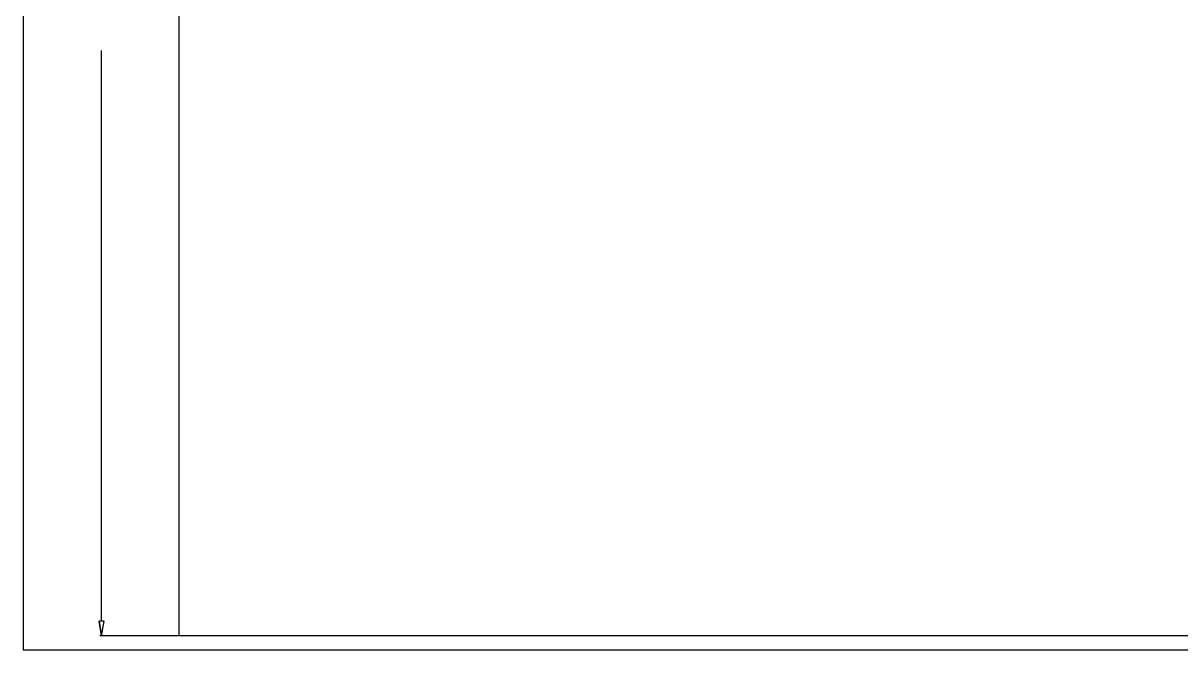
# Model space of a CAD drawing. Extents: x 0 to 21.1, y 0 to 5.7.
# Drawn here: x 0 to 4.537, y 0 to 2.457 of the extents above; entities that cross this region are included whole.
import ezdxf

# ---------------------------------------------------------------- set-up
doc = ezdxf.new("R2010")
doc.units = 0
doc.header["$MEASUREMENT"] = 0
doc.linetypes.add('AUSGEZOGEN', pattern=[0])
doc.layers.get('0').update_dxf_attribs({"linetype": 'AUSGEZOGEN'})

msp = doc.modelspace()

# ---------------------------------------------------------------- linework, layer by layer
for points in [[(0, 0), (21.125, 0), (21.125, 0), (21.125, 5.5556), (21.125, 5.5556), (0, 5.5556), (0, 0)], [(0.6118, 0.0545), (0.6118, 4.8692)], [(0.3074, 0.1122), (0.3074, 2.3496)], [(0.2978, 0.1122), (0.3074, 0.0545), (0.2978, 0.1122), (0.3074, 0.0545), (0.3074, 0.0545), (0.2978, 0.1122), (0.3074, 0.0545), (0.3171, 0.1122), (0.2978, 0.1122)], [(0.6094, 0.0545), (0.3005, 0.0545)], [(7.5451, 0.0545), (0.6118, 0.0545)], [(0, 0), (0, 0)], [(0, 0), (0, 0)], [(0, 0), (0, 0)], [(0, 0), (0, 0)], [(0, 0), (0, 0)], [(0, 0), (0, 0)], [(0, 0), (0, 0)], [(0, 0), (0, 0)], [(0, 0), (0, 0)], [(0, 0), (0, 0)], [(0, 0), (0, 0)], [(0, 0), (0, 0)], [(0, 0), (0, 0)], [(0, 0), (0, 0)], [(0, 0), (0, 0)], [(0, 0), (0, 0)], [(0, 0), (0, 0)], [(0, 0), (0, 0)], [(0, 0), (0, 0)], [(0, 0), (0, 0)], [(0, 0), (0, 0)], [(0, 0), (0, 0)], [(0, 0), (0, 0)], [(0, 0), (0, 0)], [(0, 0), (0, 0)], [(0, 0), (0, 0)], [(0, 0), (0, 0)], [(0, 0), (0, 0)], [(0, 0), (0, 0)], [(0, 0), (0, 0)], [(0, 0), (0, 0)], [(0, 0), (0, 0)], [(0, 0), (0, 0)], [(0, 0), (0, 0)], [(0, 0), (0, 0)], [(0, 0), (0, 0)], [(0, 0), (0, 0)], [(0, 0), (0, 0)], [(0, 0), (0, 0)], [(0, 0), (0, 0)], [(0, 0), (0, 0)], [(0, 0), (0, 0)], [(0, 0), (0, 0)], [(0, 0), (0, 0)], [(0, 0), (0, 0)], [(0, 0), (0, 0)], [(0, 0), (0, 0)], [(0, 0), (0, 0)], [(0, 0), (0, 0)], [(0, 0), (0, 0)], [(0, 0), (0, 0)], [(0, 0), (0, 0)], [(0, 0), (0, 0)], [(0, 0), (0, 0)], [(0, 0), (0, 0)], [(0, 0), (0, 0)], [(0, 0), (0, 0)], [(0, 0), (0, 0)], [(0, 0), (0, 0)], [(0, 0), (0, 0)], [(0, 0), (0, 0)], [(0, 0), (0, 0)], [(0, 0), (0, 0)], [(0, 0), (0, 0)], [(0, 0), (0, 0)], [(0, 0), (0, 0)], [(0, 0), (0, 0)], [(0, 0), (0, 0)], [(0, 0), (0, 0)], [(0, 0), (0, 0)], [(0, 0), (0, 0)], [(0, 0), (0, 0)], [(0, 0), (0, 0)], [(0, 0), (0, 0)], [(0, 0), (0, 0)], [(0, 0), (0, 0)], [(0, 0), (0, 0)], [(0, 0), (0, 0)], [(0, 0), (0, 0)], [(0, 0), (0, 0)], [(0, 0), (0, 0)], [(0, 0), (0, 0)], [(0, 0), (0, 0)], [(0, 0), (0, 0)], [(0, 0), (0, 0)], [(0, 0), (0, 0)], [(0, 0), (0, 0)], [(0, 0), (0, 0)], [(0, 0), (0, 0)], [(0, 0), (0, 0)], [(0, 0), (0, 0)], [(0, 0), (0, 0)], [(0, 0), (0, 0)], [(0, 0), (0, 0)], [(0, 0), (0, 0)], [(0, 0), (0, 0)], [(0, 0), (0, 0)], [(0, 0), (0, 0)], [(0, 0), (0, 0)], [(0, 0), (0, 0)], [(0, 0), (0, 0)], [(0, 0), (0, 0)], [(0, 0), (0, 0)], [(0, 0), (0, 0)], [(0, 0), (0, 0)], [(0, 0), (0, 0)], [(0, 0), (0, 0)], [(0, 0), (0, 0)], [(0, 0), (0, 0)], [(0, 0), (0, 0)], [(0, 0), (0, 0)], [(0, 0), (0, 0)], [(0, 0), (0, 0)], [(0, 0), (0, 0)], [(0, 0), (0, 0)], [(0, 0), (0, 0)], [(0, 0), (0, 0)], [(0, 0), (0, 0)], [(0, 0), (0, 0)], [(0, 0), (0, 0)], [(0, 0), (0, 0)], [(0, 0), (0, 0)], [(0, 0), (0, 0)], [(0, 0), (0, 0)], [(0, 0), (0, 0)], [(0, 0), (0, 0)], [(0, 0), (0, 0)], [(0, 0), (0, 0)], [(0, 0), (0, 0)], [(0, 0), (0, 0)], [(0, 0), (0, 0)], [(0, 0), (0, 0)], [(0, 0), (0, 0)], [(0, 0), (0, 0)], [(0, 0), (0, 0)], [(0, 0), (0, 0)], [(0, 0), (0, 0)], [(0, 0), (0, 0)], [(0, 0), (0, 0)], [(0, 0), (0, 0)], [(0, 0), (0, 0)], [(0, 0), (0, 0)], [(0, 0), (0, 0)], [(0, 0), (0, 0)], [(0, 0), (0, 0)], [(0, 0), (0, 0)], [(0, 0), (0, 0)], [(0, 0), (0, 0)], [(0, 0), (0, 0)], [(0, 0), (0, 0)], [(0, 0), (0, 0)], [(0, 0), (0, 0)], [(0, 0), (0, 0)], [(0, 0), (0, 0)], [(0, 0), (0, 0)], [(0, 0), (0, 0)], [(0, 0), (0, 0)], [(0, 0), (0, 0)], [(0, 0), (0, 0)], [(0, 0), (0, 0)], [(0, 0), (0, 0)], [(0, 0), (0, 0)], [(0, 0), (0, 0)], [(0, 0), (0, 0)], [(0, 0), (0, 0)], [(0, 0), (0, 0)], [(0, 0), (0, 0)], [(0, 0), (0, 0)], [(0, 0), (0, 0)], [(0, 0), (0, 0)], [(0, 0), (0, 0)], [(0, 0), (0, 0)], [(0, 0), (0, 0)], [(0, 0), (0, 0)], [(0, 0), (0, 0)], [(0, 0), (0, 0)], [(0, 0), (0, 0)], [(0, 0), (0, 0)], [(0, 0), (0, 0)], [(0, 0), (0, 0)], [(0, 0), (0, 0)], [(0, 0), (0, 0)], [(0, 0), (0, 0)], [(0, 0), (0, 0)], [(0, 0), (0, 0)], [(0, 0), (0, 0)], [(0, 0), (0, 0)], [(0, 0), (0, 0)], [(0, 0), (0, 0)], [(0, 0), (0, 0)], [(0, 0), (0, 0)], [(0, 0), (0, 0)], [(0, 0), (0, 0)], [(0, 0), (0, 0)], [(0, 0), (0, 0)], [(0, 0), (0, 0)], [(0, 0), (0, 0)], [(0, 0), (0, 0)], [(0, 0), (0, 0)], [(0, 0), (0, 0)], [(0, 0), (0, 0)], [(0, 0), (0, 0)], [(0, 0), (0, 0)], [(0, 0), (0, 0)], [(0, 0), (0, 0)], [(0, 0), (0, 0)], [(0, 0), (0, 0)], [(0, 0), (0, 0)], [(0, 0), (0, 0)], [(0, 0), (0, 0)], [(0, 0), (0, 0)], [(0, 0), (0, 0)], [(0, 0), (0, 0)], [(0, 0), (0, 0)], [(0, 0), (0, 0)], [(0, 0), (0, 0)], [(0, 0), (0, 0)], [(0, 0), (0, 0)], [(0, 0), (0, 0)], [(0, 0), (0, 0)], [(0, 0), (0, 0)], [(0, 0), (0, 0)], [(0, 0), (0, 0)], [(0, 0), (0, 0)], [(0, 0), (0, 0)], [(0, 0), (0, 0)], [(0, 0), (0, 0)], [(0, 0), (0, 0)], [(0, 0), (0, 0)], [(0, 0), (0, 0)], [(0, 0), (0, 0)], [(0, 0), (0, 0)], [(0, 0), (0, 0)], [(0, 0), (0, 0)], [(0, 0), (0, 0)], [(0, 0), (0, 0)], [(0, 0), (0, 0)], [(0, 0), (0, 0)], [(0, 0), (0, 0)], [(0, 0), (0, 0)], [(0, 0), (0, 0)], [(0, 0), (0, 0)], [(0, 0), (0, 0)], [(0, 0), (0, 0)], [(0, 0), (0, 0)], [(0, 0), (0, 0)], [(0, 0), (0, 0)], [(0, 0), (0, 0)], [(0, 0), (0, 0)], [(0, 0), (0, 0)], [(0, 0), (0, 0)], [(0, 0), (0, 0)], [(0, 0), (0, 0)], [(0, 0), (0, 0)], [(0, 0), (0, 0)], [(0, 0), (0, 0)], [(0, 0), (0, 0)], [(0, 0), (0, 0)], [(0, 0), (0, 0)], [(0, 0), (0, 0)], [(0, 0), (0, 0)], [(0, 0), (0, 0)], [(0, 0), (0, 0)], [(0, 0), (0, 0)], [(0, 0), (0, 0)], [(0, 0), (0, 0)], [(0, 0), (0, 0)], [(0, 0), (0, 0)], [(0, 0), (0, 0)], [(0, 0), (0, 0)], [(0, 0), (0, 0)], [(0, 0), (0, 0)], [(0, 0), (0, 0)], [(0, 0), (0, 0)], [(0, 0), (0, 0)], [(0, 0), (0, 0)], [(0, 0), (0, 0)], [(0, 0), (0, 0)], [(0, 0), (0, 0)], [(0, 0), (0, 0)], [(0, 0), (0, 0)], [(0, 0), (0, 0)], [(0, 0), (0, 0)], [(0, 0), (0, 0)], [(0, 0), (0, 0)], [(0, 0), (0, 0)], [(0, 0), (0, 0)], [(0, 0), (0, 0)], [(0, 0), (0, 0)], [(0, 0), (0, 0)], [(0, 0), (0, 0)], [(0, 0), (0, 0)], [(0, 0), (0, 0)], [(0, 0), (0, 0)], [(0, 0), (0, 0)], [(0, 0), (0, 0)], [(0, 0), (0, 0)], [(0, 0), (0, 0)], [(0, 0), (0, 0)], [(0, 0), (0, 0)], [(0, 0), (0, 0)], [(0, 0), (0, 0)], [(0, 0), (0, 0)], [(0, 0), (0, 0)], [(0, 0), (0, 0)]]:
    msp.add_lwpolyline(points)

doc.saveas('drawing.dxf')
